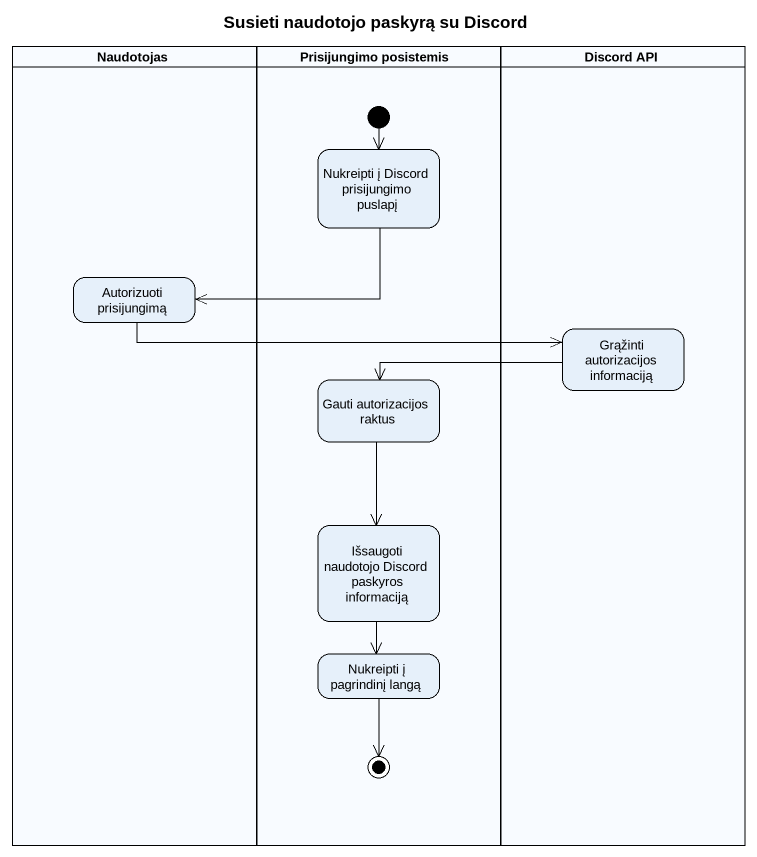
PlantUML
@startuml
title Susieti naudotojo paskyrą su Discord
hide empty description
state Naudotojas <<partition>> {
  state "Autorizuoti prisijungimą" as Autorizuoti_prisijungimą
}
state "Prisijungimo posistemis" as Prisijungimo_posistemis <<partition>> {
  state "Nukreipti į Discord prisijungimo puslapį" as Nukreipti_į_Discord
  state "Gauti autorizacijos raktus" as Gauti_autorizacijos_raktus
  state "Išsaugoti naudotojo Discord paskyros informaciją" as Išsaugoti_naudotojo_Discord
  state "Nukreipti į pagrindinį langą" as Nukreipti_į_pagrindinį_langą
  [*] --> Nukreipti_į_Discord
  Nukreipti_į_pagrindinį_langą --> [*]
}
state "Discord API" as Discord_API <<partition>> {
  state "Grąžinti autorizacijos informaciją" as Grąžinti_autorizacijos
}
Nukreipti_į_Discord -left-> Autorizuoti_prisijungimą
Autorizuoti_prisijungimą -right-> Grąžinti_autorizacijos
Grąžinti_autorizacijos -left-> Gauti_autorizacijos_raktus
Gauti_autorizacijos_raktus --> Išsaugoti_naudotojo_Discord
Išsaugoti_naudotojo_Discord --> Nukreipti_į_pagrindinį_langą
@enduml
